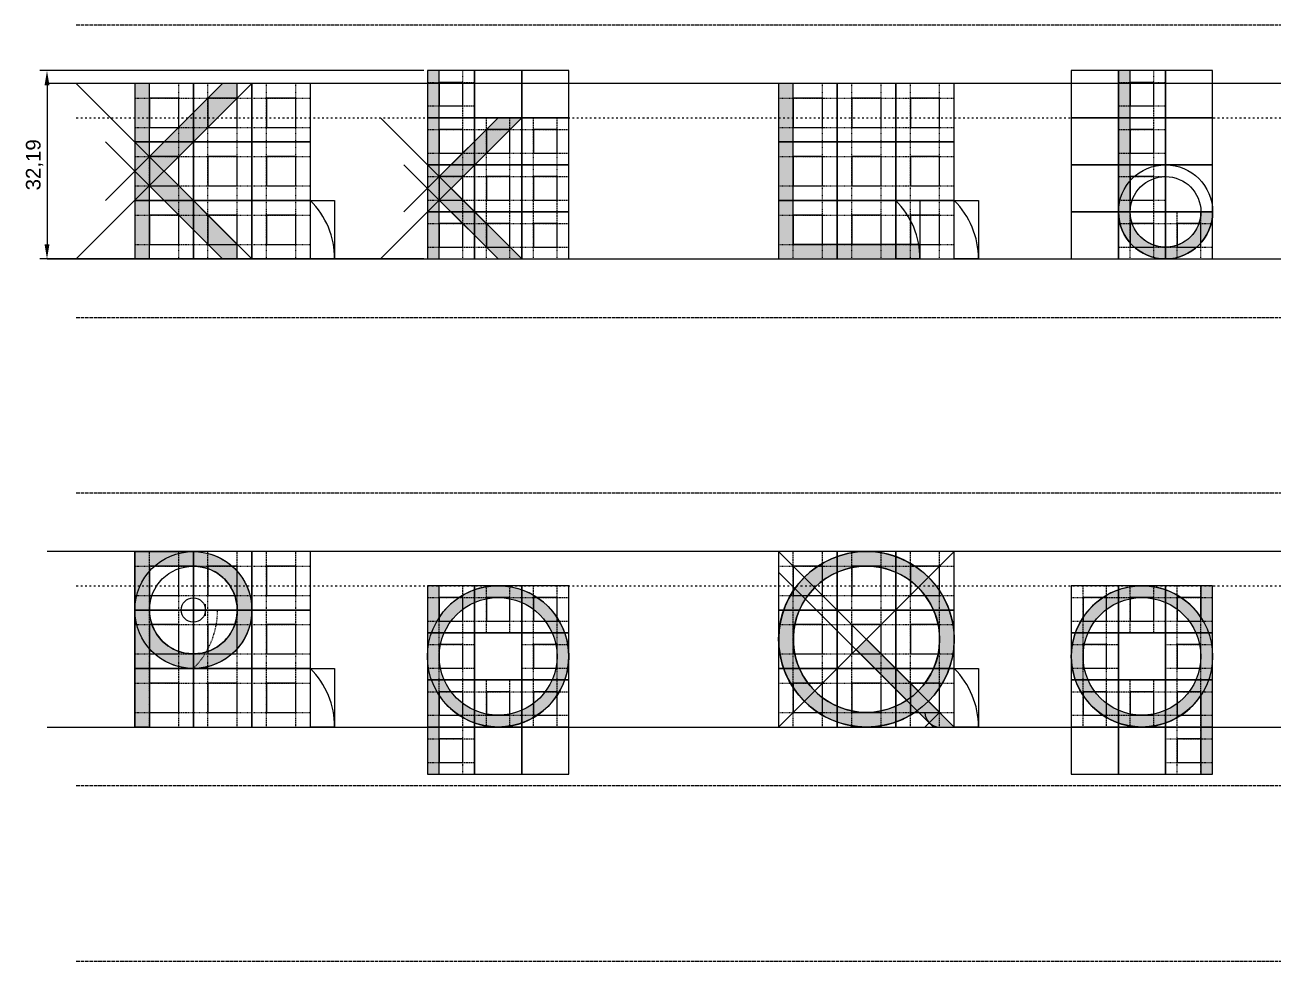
# Model space of a CAD drawing. Header units: millimetres. Extents: x -19 to 3010, y -292 to 470.
# Drawn here: x 2456.2 to 2669.5, y 120 to 280 of the extents above; entities that cross this region are included whole.
import ezdxf

# ---------------------------------------------------------------- set-up
doc = ezdxf.new("R2010")
doc.units = ezdxf.units.MM
doc.linetypes.add('ACAD_ISO02W100', pattern=[15, 12, -3])
doc.linetypes.add('ACAD_ISO03W100', pattern=[30, 12, -18])
for name, color, linetype in [('GUIDES', 252, 'Continuous'), ('guides_minor', 12, 'Continuous'), ('Lettering', 7, 'Continuous'), ('LINES', 252, 'Continuous'), ('Outlines', 5, 'Continuous')]:
    doc.layers.add(name, color=color, linetype=linetype)
doc.styles.get("Standard").update_dxf_attribs({"font": 'arial.ttf'})
doc.dimstyles.new('ISO-25', dxfattribs={"dimtxt": 2.5, "dimasz": 2.5, "dimexe": 1.25, "dimexo": 0.625, "dimtad": 1, "dimtxsty": 'Standard', "dimcen": 2.5, "dimadec": 0, "dimazin": 0, "dimtfac": 1, "dimtmove": 0, "dimatfit": 3, "dimfxl": 1, "dimarcsym": 0})

# ---------------------------------------------------------------- blocks, each defined once
blk = doc.blocks.new('*D45')
at = {"layer": 'Defpoints', "color": 0, "transparency": 16777216}
for p in [(2525.000000000001, 272.1895141649748), (2460.000000000005, 240.0000000000001), (2525.000000000001, 240.0000000000001)]:
    blk.add_point(p, dxfattribs=at)
at = {"layer": 'guides_minor', "color": 0, "lineweight": -2, "transparency": 16777216}
for p, q in [((2524.375000000001, 272.1895141649748), (2458.750000000005, 272.1895141649748)), ((2460.000000000005, 269.6895141649748), (2460.000000000005, 242.5000000000001)), ((2524.375000000001, 240.0000000000001), (2458.750000000005, 240.0000000000001))]:
    blk.add_line(p, q, dxfattribs=at)
at = {"layer": 'guides_minor', "color": 0, "transparency": 16777216}
for points in [[(2459.583333333339, 269.6895141649748), (2460.416666666672, 269.6895141649748), (2460.000000000005, 272.1895141649748)], [(2459.583333333339, 242.5000000000001), (2460.416666666672, 242.5000000000001), (2460.000000000005, 240.0000000000001)]]:
    blk.add_solid(points, dxfattribs=at)
at = {"layer": 'guides_minor', "color": 0, "transparency": 16777216, "insert": (2457.872612551165, 256.0947570824866), "char_height": 2.5, "attachment_point": 5, "rotation": 90}
blk.add_mtext('32,19', dxfattribs=at)

msp = doc.modelspace()

# ---------------------------------------------------------------- hatches: boundary and pattern name
at = {"layer": 'Lettering'}
h = msp.add_hatch(color=256, dxfattribs=at)
h.dxf.hatch_style = 1
h.paths.add_polyline_path([(2541.094757082487, 264.142135623731), (2537.071067811866, 264.142135623731), (2527.011844635311, 254.0829124471769), (2527.011844635311, 272.1895141649746), (2525, 272.1895141649746), (2525, 240), (2527.011844635311, 240), (2527.011844635311, 250.0592231765545), (2537.071067811866, 240), (2541.094757082488, 240), (2529.023689270622, 252.0710678118655)])
h = msp.add_hatch(color=256, dxfattribs=at)
h.dxf.hatch_style = 1
edge = h.paths.add_edge_path()
edge.add_line((2643.047378541244, 272.1895141649746), (2643.047378541244, 248.0473785412437))
edge.add_arc((2651.094757082487, 248.0473785412437), 8.047378541243688, 180, 360)
edge.add_line((2659.142135623731, 248.0473785412437), (2657.13029098842, 248.0473785412437))
edge.add_arc((2651.094757082487, 248.0473785412437), 6.03553390593288, -179.99999999999977, 2.8421709430404007e-13, ccw=False)
edge.add_line((2645.059223176554, 248.0473785412436), (2645.059223176554, 272.1895141649746))
edge.add_line((2645.059223176554, 272.1895141649746), (2643.047378541244, 272.1895141649746))
h = msp.add_hatch(color=256, dxfattribs=at)
h.dxf.hatch_style = 1
h.paths.add_polyline_path([(2490, 240), (2492.5, 240), (2492.5, 242.5), (2480, 255), (2492.5, 267.5), (2492.5, 270), (2490, 270), (2477.5, 257.5), (2477.5, 270), (2475, 270), (2475, 240), (2477.5, 240), (2477.5, 252.5)])
h = msp.add_hatch(color=256, dxfattribs=at)
h.dxf.hatch_style = 1
h.paths.add_polyline_path([(2587.5, 270), (2585, 270), (2585, 240), (2609.142135623731, 240), (2609.142135623731, 242.5), (2587.5, 242.5)])
h = msp.add_hatch(color=256, dxfattribs=at)
h.dxf.hatch_style = 1
edge = h.paths.add_edge_path(flags=16)
edge.add_line((2484.999999999999, 187.5), (2477.5, 187.5))
edge.add_line((2477.5, 187.5), (2477.5, 180))
edge.add_arc((2485, 180), 7.5, 180, 450.0000000000069)
edge = h.paths.add_edge_path()
edge.add_line((2477.5, 160), (2475, 160))
edge.add_line((2475, 160), (2475, 190))
edge.add_line((2475, 190), (2485, 190))
edge.add_arc((2485, 179.9999999999999), 10.00000000000006, -138.59037789072943, 90, ccw=False)
edge.add_line((2477.5, 173.3856217223385), (2477.5, 160))
h = msp.add_hatch(color=256, dxfattribs=at)
h.dxf.hatch_style = 1
edge = h.paths.add_edge_path(flags=16)
edge.add_line((2606.892487084878, 164.5719790091894), (2598.232233047033, 173.2322330470336))
edge.add_line((2598.232233047033, 173.2322330470336), (2600, 175))
edge.add_line((2600, 175), (2608.838834764831, 166.1611652351675))
edge.add_arc((2600, 175), 12.50000000000024, 314.9999999999968, 663.4630409671873)
edge = h.paths.add_edge_path()
edge.add_arc((2600, 174.9999999999992), 14.99999999999906, 315.000000000001, 665.4059317731409)
edge.add_line((2608.69048337871, 162.7739827153578), (2611.464466094068, 160))
edge.add_line((2611.464466094068, 160), (2615, 160))
edge.add_line((2615, 160), (2610.606601717798, 164.3933982822018))
h = msp.add_hatch(color=256, dxfattribs=at)
h.dxf.hatch_style = 1
edge = h.paths.add_edge_path(flags=16)
edge.add_arc((2537.071067811865, 172.0710678118655), 10.0592231765545, 0, 360)
edge = h.paths.add_edge_path()
edge.add_arc((2537.071067811865, 172.0710678118655), 12.07106781186527, 213.5573097619237, 506.4426902380763)
edge.add_line((2527.011844635311, 178.7436016036816), (2527.011844635311, 184.142135623731))
edge.add_line((2527.011844635311, 184.142135623731), (2525, 184.142135623731))
edge.add_line((2525, 184.142135623731), (2525, 151.9526214587563))
edge.add_line((2525, 151.9526214587563), (2527.011844635311, 151.9526214587563))
edge.add_line((2527.011844635311, 151.9526214587563), (2527.011844635311, 165.3985340200494))
h = msp.add_hatch(color=256, dxfattribs=at)
h.dxf.hatch_style = 1
edge = h.paths.add_edge_path(flags=16)
edge.add_arc((2647.071067811865, 172.0710678118655), 10.0592231765545, 0, 360)
edge = h.paths.add_edge_path(flags=0)
edge.add_line((2635, 182.13029098842), (2643.047378541244, 182.13029098842))
edge = h.paths.add_edge_path()
edge.add_line((2657.13029098842, 184.142135623731), (2657.13029098842, 178.7436016036812))
edge.add_arc((2647.071067811866, 172.0710678118653), 12.07106781186516, 33.55730976192294, 326.4426902380772)
edge.add_line((2657.13029098842, 165.3985340200494), (2657.13029098842, 151.9526214587563))
edge.add_line((2657.13029098842, 151.9526214587563), (2659.142135623731, 151.9526214587563))
edge.add_line((2659.142135623731, 151.9526214587563), (2659.142135623731, 184.142135623731))
edge.add_line((2659.142135623731, 184.142135623731), (2657.13029098842, 184.142135623731))

# ---------------------------------------------------------------- linework, layer by layer
at = {"layer": 'GUIDES', "linetype": 'ACAD_ISO02W100', "ltscale": 0.005}
for p, q in [((2527.011844635311, 264.142135623731), (2527.011844635311, 272.1895141649746)), ((2531.035533905932, 264.142135623731), (2531.035533905932, 272.1895141649746)), ((2645.059223176554, 264.142135623731), (2645.059223176554, 272.1895141649746)), ((2649.082912447176, 264.142135623731), (2649.082912447176, 272.1895141649746)), ((2477.5, 260), (2477.5, 270)), ((2482.5, 260), (2482.5, 270)), ((2487.5, 260), (2487.5, 270)), ((2492.5, 260), (2492.5, 270)), ((2497.5, 260), (2497.5, 270)), ((2502.5, 260), (2502.5, 270)), ((2525, 270.1776695296637), (2533.047378541244, 270.1776695296637)), ((2587.5, 260), (2587.5, 270)), ((2592.5, 260), (2592.5, 270)), ((2597.5, 260), (2597.5, 270)), ((2602.5, 260), (2602.5, 270)), ((2607.5, 260), (2607.5, 270)), ((2612.5, 260), (2612.5, 270)), ((2643.047378541244, 270.1776695296637), (2651.094757082487, 270.1776695296637)), ((2475, 267.5), (2485, 267.5)), ((2485, 267.5), (2495, 267.5)), ((2495, 267.5), (2505, 267.5)), ((2585, 267.5), (2595, 267.5)), ((2595, 267.5), (2605, 267.5)), ((2605, 267.5), (2615, 267.5)), ((2525, 266.1539802590419), (2533.047378541244, 266.1539802590419)), ((2643.047378541244, 266.1539802590419), (2651.094757082487, 266.1539802590419)), ((2475, 262.5), (2485, 262.5)), ((2485, 262.5), (2495, 262.5)), ((2495, 262.5), (2505, 262.5)), ((2527.011844635311, 256.0947570824873), (2527.011844635311, 264.142135623731)), ((2531.035533905932, 256.0947570824873), (2531.035533905932, 264.142135623731)), ((2535.059223176554, 256.0947570824873), (2535.059223176554, 264.142135623731)), ((2539.082912447176, 256.0947570824873), (2539.082912447176, 264.142135623731)), ((2543.106601717798, 256.0947570824873), (2543.106601717798, 264.142135623731)), ((2547.13029098842, 256.0947570824873), (2547.13029098842, 264.142135623731)), ((2585, 262.5), (2595, 262.5)), ((2595, 262.5), (2605, 262.5)), ((2605, 262.5), (2615, 262.5)), ((2645.059223176554, 256.0947570824873), (2645.059223176554, 264.142135623731)), ((2649.082912447176, 256.0947570824873), (2649.082912447176, 264.142135623731)), ((2525, 262.13029098842), (2533.047378541244, 262.13029098842)), ((2533.047378541244, 262.13029098842), (2541.094757082487, 262.13029098842)), ((2541.094757082487, 262.13029098842), (2549.142135623731, 262.13029098842)), ((2643.047378541244, 262.13029098842), (2651.094757082487, 262.13029098842)), ((2477.5, 250), (2477.5, 260)), ((2482.5, 250), (2482.5, 260)), ((2487.5, 250), (2487.5, 260)), ((2492.5, 250), (2492.5, 260)), ((2497.5, 250), (2497.5, 260)), ((2502.5, 250), (2502.5, 260)), ((2525, 258.1066017177982), (2533.047378541244, 258.1066017177982)), ((2533.047378541244, 258.1066017177982), (2541.094757082487, 258.1066017177982)), ((2541.094757082487, 258.1066017177982), (2549.142135623731, 258.1066017177982)), ((2587.5, 250), (2587.5, 260)), ((2592.5, 250), (2592.5, 260)), ((2597.5, 250), (2597.5, 260)), ((2602.5, 250), (2602.5, 260)), ((2607.5, 250), (2607.5, 260)), ((2612.5, 250), (2612.5, 260)), ((2643.047378541244, 258.1066017177982), (2651.094757082487, 258.1066017177982)), ((2475, 257.5), (2485, 257.5)), ((2485, 257.5), (2495, 257.5)), ((2495, 257.5), (2505, 257.5)), ((2527.011844635311, 248.0473785412436), (2527.011844635311, 256.0947570824873)), ((2531.035533905932, 248.0473785412436), (2531.035533905932, 256.0947570824873)), ((2535.059223176554, 248.0473785412436), (2535.059223176554, 256.0947570824873)), ((2539.082912447176, 248.0473785412436), (2539.082912447176, 256.0947570824873)), ((2543.106601717798, 248.0473785412435), (2543.106601717798, 256.0947570824872)), ((2547.13029098842, 248.0473785412435), (2547.13029098842, 256.0947570824872)), ((2585, 257.5), (2595, 257.5)), ((2595, 257.5), (2605, 257.5)), ((2605, 257.5), (2615, 257.5)), ((2645.059223176554, 248.0473785412436), (2645.059223176554, 256.0947570824873)), ((2649.082912447176, 248.0473785412436), (2649.082912447176, 256.0947570824873)), ((2525, 254.0829124471763), (2533.047378541244, 254.0829124471763)), ((2533.047378541244, 254.0829124471764), (2541.094757082487, 254.0829124471764)), ((2541.094757082487, 254.0829124471763), (2549.142135623731, 254.0829124471763)), ((2643.047378541244, 254.0829124471763), (2651.094757082487, 254.0829124471763)), ((2475, 252.5), (2485, 252.5)), ((2485, 252.5), (2495, 252.5)), ((2495, 252.5), (2505, 252.5)), ((2585, 252.5), (2595, 252.5)), ((2595, 252.5), (2605, 252.5)), ((2605, 252.5), (2615, 252.5)), ((2477.5, 240), (2477.5, 250)), ((2482.5, 240), (2482.5, 250)), ((2487.5, 240), (2487.5, 250)), ((2492.5, 240), (2492.5, 250)), ((2497.5, 240), (2497.5, 250)), ((2502.5, 240), (2502.5, 250)), ((2525, 250.0592231765545), (2533.047378541244, 250.0592231765545)), ((2533.047378541244, 250.0592231765546), (2541.094757082487, 250.0592231765546)), ((2541.094757082487, 250.0592231765544), (2549.142135623731, 250.0592231765544)), ((2587.5, 240), (2587.5, 250)), ((2592.5, 240), (2592.5, 250)), ((2597.5, 240), (2597.5, 250)), ((2602.5, 240), (2602.5, 250)), ((2607.5, 240), (2607.5, 250)), ((2612.5, 240), (2612.5, 250)), ((2643.047378541244, 250.0592231765545), (2651.094757082487, 250.0592231765545)), ((2475, 247.5), (2485, 247.5)), ((2485, 247.5), (2495, 247.5)), ((2495, 247.5), (2505, 247.5)), ((2527.011844635311, 240), (2527.011844635311, 248.0473785412437)), ((2531.035533905932, 240), (2531.035533905932, 248.0473785412437)), ((2535.059223176554, 239.9999999999999), (2535.059223176554, 248.0473785412436)), ((2539.082912447176, 239.9999999999999), (2539.082912447176, 248.0473785412436)), ((2543.106601717798, 240.0000000000001), (2543.106601717798, 248.0473785412438)), ((2547.13029098842, 240.0000000000001), (2547.13029098842, 248.0473785412438)), ((2585, 247.5), (2595, 247.5)), ((2595, 247.5), (2605, 247.5)), ((2605, 247.5), (2615, 247.5)), ((2645.059223176554, 239.9999999999998), (2645.059223176554, 248.0473785412435)), ((2649.082912447176, 239.9999999999998), (2649.082912447176, 248.0473785412435)), ((2653.106601717798, 240), (2653.106601717798, 248.0473785412437)), ((2657.13029098842, 240), (2657.13029098842, 248.0473785412437)), ((2525, 246.0355339059328), (2533.047378541244, 246.0355339059328)), ((2533.047378541244, 246.0355339059327), (2541.094757082487, 246.0355339059327)), ((2541.094757082487, 246.0355339059329), (2549.142135623731, 246.0355339059329)), ((2643.047378541244, 246.0355339059325), (2651.094757082487, 246.0355339059325)), ((2651.094757082487, 246.0355339059328), (2659.142135623731, 246.0355339059328)), ((2475, 242.5), (2485, 242.5)), ((2485, 242.5), (2495, 242.5)), ((2495, 242.5), (2505, 242.5)), ((2525, 242.0118446353109), (2533.047378541244, 242.0118446353109)), ((2533.047378541244, 242.0118446353108), (2541.094757082487, 242.0118446353108)), ((2541.094757082487, 242.0118446353111), (2549.142135623731, 242.0118446353111)), ((2585, 242.5), (2595, 242.5)), ((2595, 242.5), (2605, 242.5)), ((2605, 242.5), (2615, 242.5)), ((2643.047378541244, 242.0118446353107), (2651.094757082487, 242.0118446353107)), ((2651.094757082487, 242.0118446353109), (2659.142135623731, 242.0118446353109)), ((2477.5, 180), (2477.5, 190)), ((2482.5, 180), (2482.5, 190)), ((2487.5, 180), (2487.5, 190)), ((2492.5, 180), (2492.5, 190)), ((2497.5, 180), (2497.5, 190)), ((2502.5, 180), (2502.5, 190)), ((2587.5, 180), (2587.5, 190)), ((2592.5, 180), (2592.5, 190)), ((2597.5, 180), (2597.5, 190)), ((2602.5, 180), (2602.5, 190)), ((2607.5, 180), (2607.5, 190)), ((2612.5, 180), (2612.5, 190)), ((2475, 187.5), (2485, 187.5)), ((2485, 187.5), (2495, 187.5)), ((2495, 187.5), (2505, 187.5)), ((2585, 187.5), (2595, 187.5)), ((2595, 187.5), (2605, 187.5)), ((2605, 187.5), (2615, 187.5)), ((2527.011844635311, 176.0947570824873), (2527.011844635311, 184.142135623731)), ((2531.035533905932, 176.0947570824873), (2531.035533905932, 184.142135623731)), ((2535.059223176554, 176.0947570824873), (2535.059223176554, 184.142135623731)), ((2539.082912447176, 176.0947570824873), (2539.082912447176, 184.142135623731)), ((2543.106601717798, 176.0947570824873), (2543.106601717798, 184.142135623731)), ((2547.13029098842, 176.0947570824873), (2547.13029098842, 184.142135623731)), ((2637.011844635311, 176.0947570824873), (2637.011844635311, 184.142135623731)), ((2641.035533905932, 176.0947570824873), (2641.035533905932, 184.142135623731)), ((2645.059223176554, 176.0947570824873), (2645.059223176554, 184.142135623731)), ((2649.082912447176, 176.0947570824873), (2649.082912447176, 184.142135623731)), ((2653.106601717798, 176.0947570824873), (2653.106601717798, 184.142135623731)), ((2657.13029098842, 176.0947570824873), (2657.13029098842, 184.142135623731)), ((2475, 182.5), (2485, 182.5)), ((2485, 182.5), (2495, 182.5)), ((2495, 182.5), (2505, 182.5)), ((2525, 182.13029098842), (2533.047378541244, 182.13029098842)), ((2533.047378541244, 182.13029098842), (2541.094757082487, 182.13029098842)), ((2541.094757082487, 182.13029098842), (2549.142135623731, 182.13029098842)), ((2585, 182.5), (2595, 182.5)), ((2595, 182.5), (2605, 182.5)), ((2605, 182.5), (2615, 182.5)), ((2635, 182.13029098842), (2643.047378541244, 182.13029098842)), ((2643.047378541244, 182.13029098842), (2651.094757082487, 182.13029098842)), ((2651.094757082487, 182.13029098842), (2659.142135623731, 182.13029098842)), ((2477.5, 170), (2477.5, 180)), ((2482.5, 170), (2482.5, 180)), ((2487.5, 170), (2487.5, 180)), ((2492.5, 170), (2492.5, 180)), ((2497.5, 170), (2497.5, 180)), ((2502.5, 170), (2502.5, 180)), ((2587.5, 170), (2587.5, 180)), ((2592.5, 170), (2592.5, 180)), ((2597.5, 170), (2597.5, 180)), ((2602.5, 170), (2602.5, 180)), ((2607.5, 170), (2607.5, 180)), ((2612.5, 170), (2612.5, 180)), ((2475, 177.5), (2485, 177.5)), ((2485, 177.5), (2495, 177.5)), ((2495, 177.5), (2505, 177.5)), ((2525, 178.1066017177982), (2533.047378541244, 178.1066017177982)), ((2533.047378541244, 178.1066017177982), (2541.094757082487, 178.1066017177982)), ((2541.094757082487, 178.1066017177982), (2549.142135623731, 178.1066017177982)), ((2585, 177.5), (2595, 177.5)), ((2595, 177.5), (2605, 177.5)), ((2605, 177.5), (2615, 177.5)), ((2635, 178.1066017177982), (2643.047378541244, 178.1066017177982)), ((2643.047378541244, 178.1066017177982), (2651.094757082487, 178.1066017177982)), ((2651.094757082487, 178.1066017177982), (2659.142135623731, 178.1066017177982)), ((2527.011844635311, 168.0473785412436), (2527.011844635311, 176.0947570824873)), ((2531.035533905932, 168.0473785412436), (2531.035533905932, 176.0947570824873)), ((2543.106601717798, 168.0473785412436), (2543.106601717798, 176.0947570824873)), ((2547.13029098842, 168.0473785412436), (2547.13029098842, 176.0947570824873)), ((2637.011844635311, 168.0473785412436), (2637.011844635311, 176.0947570824873)), ((2641.035533905932, 168.0473785412436), (2641.035533905932, 176.0947570824873)), ((2653.106601717798, 168.0473785412436), (2653.106601717798, 176.0947570824873)), ((2657.13029098842, 168.0473785412436), (2657.13029098842, 176.0947570824873)), ((2525, 174.0829124471763), (2533.047378541244, 174.0829124471763)), ((2541.094757082487, 174.0829124471763), (2549.142135623731, 174.0829124471763)), ((2635, 174.0829124471763), (2643.047378541244, 174.0829124471763)), ((2651.094757082487, 174.0829124471763), (2659.142135623731, 174.0829124471763)), ((2475, 172.5), (2485, 172.5)), ((2485, 172.5), (2495, 172.5)), ((2495, 172.5), (2505, 172.5)), ((2585, 172.5), (2595, 172.5)), ((2595, 172.5), (2605, 172.5)), ((2605, 172.5), (2615, 172.5)), ((2477.5, 160), (2477.5, 170)), ((2482.5, 160), (2482.5, 170)), ((2487.5, 160), (2487.5, 170)), ((2492.5, 160), (2492.5, 170)), ((2497.5, 160), (2497.5, 170)), ((2502.5, 160), (2502.5, 170)), ((2525, 170.0592231765545), (2533.047378541244, 170.0592231765545)), ((2541.094757082487, 170.0592231765545), (2549.142135623731, 170.0592231765545)), ((2587.5, 160), (2587.5, 170)), ((2592.5, 160), (2592.5, 170)), ((2597.5, 160), (2597.5, 170)), ((2602.5, 160), (2602.5, 170)), ((2607.5, 160), (2607.5, 170)), ((2612.5, 160), (2612.5, 170)), ((2635, 170.0592231765545), (2643.047378541244, 170.0592231765545)), ((2651.094757082487, 170.0592231765545), (2659.142135623731, 170.0592231765545)), ((2475, 167.5), (2485, 167.5)), ((2485, 167.5), (2495, 167.5)), ((2495, 167.5), (2505, 167.5)), ((2527.011844635311, 159.9999999999999), (2527.011844635311, 168.0473785412436)), ((2531.035533905932, 159.9999999999999), (2531.035533905932, 168.0473785412436)), ((2535.059223176554, 160), (2535.059223176554, 168.0473785412437)), ((2539.082912447176, 160), (2539.082912447176, 168.0473785412437)), ((2543.106601717798, 160), (2543.106601717798, 168.0473785412437)), ((2547.13029098842, 160), (2547.13029098842, 168.0473785412437)), ((2585, 167.5), (2595, 167.5)), ((2595, 167.5), (2605, 167.5)), ((2605, 167.5), (2615, 167.5)), ((2637.011844635311, 160), (2637.011844635311, 168.0473785412437)), ((2641.035533905932, 160), (2641.035533905932, 168.0473785412437)), ((2645.059223176554, 160), (2645.059223176554, 168.0473785412437)), ((2649.082912447176, 160), (2649.082912447176, 168.0473785412437)), ((2653.106601717798, 160), (2653.106601717798, 168.0473785412437)), ((2657.13029098842, 160), (2657.13029098842, 168.0473785412437)), ((2525, 166.0355339059327), (2533.047378541244, 166.0355339059327)), ((2533.047378541244, 166.0355339059328), (2541.094757082487, 166.0355339059328)), ((2541.094757082487, 166.0355339059328), (2549.142135623731, 166.0355339059328)), ((2635, 166.0355339059328), (2643.047378541244, 166.0355339059328)), ((2643.047378541244, 166.0355339059328), (2651.094757082487, 166.0355339059328)), ((2651.094757082487, 166.0355339059328), (2659.142135623731, 166.0355339059328)), ((2475, 162.5), (2485, 162.5)), ((2485, 162.5), (2495, 162.5)), ((2495, 162.5), (2505, 162.5)), ((2585, 162.5), (2595, 162.5)), ((2595, 162.5), (2605, 162.5)), ((2605, 162.5), (2615, 162.5)), ((2525, 162.0118446353109), (2533.047378541244, 162.0118446353109)), ((2527.011844635311, 151.9526214587563), (2527.011844635311, 160)), ((2531.035533905932, 151.9526214587563), (2531.035533905932, 160)), ((2533.047378541244, 162.0118446353109), (2541.094757082487, 162.0118446353109)), ((2541.094757082487, 162.0118446353109), (2549.142135623731, 162.0118446353109)), ((2635, 162.0118446353109), (2643.047378541244, 162.0118446353109)), ((2643.047378541244, 162.0118446353109), (2651.094757082487, 162.0118446353109)), ((2651.094757082487, 162.0118446353109), (2659.142135623731, 162.0118446353109)), ((2653.106601717798, 151.9526214587563), (2653.106601717798, 160)), ((2657.13029098842, 151.9526214587563), (2657.13029098842, 160)), ((2525, 157.9881553646891), (2533.047378541244, 157.9881553646891)), ((2651.094757082487, 157.9881553646891), (2659.142135623731, 157.9881553646891)), ((2525, 153.9644660940672), (2533.047378541244, 153.9644660940672)), ((2651.094757082487, 153.9644660940672), (2659.142135623731, 153.9644660940672))]:
    msp.add_line(p, q, dxfattribs=at)
at = {"layer": 'GUIDES'}
for points in [[(2525, 264.142135623731), (2533.047378541244, 264.142135623731), (2533.047378541244, 272.1895141649746), (2525, 272.1895141649746)], [(2533.047378541244, 264.142135623731), (2541.094757082487, 264.142135623731), (2541.094757082487, 272.1895141649746), (2533.047378541244, 272.1895141649746)], [(2541.094757082487, 264.142135623731), (2549.142135623731, 264.142135623731), (2549.142135623731, 272.1895141649746), (2541.094757082487, 272.1895141649746)], [(2635, 264.142135623731), (2643.047378541244, 264.142135623731), (2643.047378541244, 272.1895141649746), (2635, 272.1895141649746)], [(2643.047378541244, 264.142135623731), (2651.094757082487, 264.142135623731), (2651.094757082487, 272.1895141649746), (2643.047378541244, 272.1895141649746)], [(2651.094757082487, 264.142135623731), (2659.142135623731, 264.142135623731), (2659.142135623731, 272.1895141649746), (2651.094757082487, 272.1895141649746)], [(2475, 260), (2485, 260), (2485, 270), (2475, 270)], [(2485, 260), (2495, 260), (2495, 270), (2485, 270)], [(2495, 260), (2505, 260), (2505, 270), (2495, 270)], [(2527.011844635311, 266.1539802590419), (2531.035533905932, 266.1539802590419), (2531.035533905932, 270.1776695296637), (2527.011844635311, 270.1776695296637)], [(2585, 260), (2595, 260), (2595, 270), (2585, 270)], [(2595, 260), (2605, 260), (2605, 270), (2595, 270)], [(2605, 260), (2615, 260), (2615, 270), (2605, 270)], [(2645.059223176554, 266.1539802590419), (2649.082912447176, 266.1539802590419), (2649.082912447176, 270.1776695296637), (2645.059223176554, 270.1776695296637)], [(2477.5, 262.5), (2482.5, 262.5), (2482.5, 267.5), (2477.5, 267.5)], [(2487.5, 262.5), (2492.5, 262.5), (2492.5, 267.5), (2487.5, 267.5)], [(2497.5, 262.5), (2502.5, 262.5), (2502.5, 267.5), (2497.5, 267.5)], [(2587.5, 262.5), (2592.5, 262.5), (2592.5, 267.5), (2587.5, 267.5)], [(2597.5, 262.5), (2602.5, 262.5), (2602.5, 267.5), (2597.5, 267.5)], [(2607.5, 262.5), (2612.5, 262.5), (2612.5, 267.5), (2607.5, 267.5)], [(2525, 256.0947570824873), (2533.047378541244, 256.0947570824873), (2533.047378541244, 264.142135623731), (2525, 264.142135623731)], [(2533.047378541244, 256.0947570824873), (2541.094757082487, 256.0947570824873), (2541.094757082487, 264.142135623731), (2533.047378541244, 264.142135623731)], [(2541.094757082487, 256.0947570824873), (2549.142135623731, 256.0947570824873), (2549.142135623731, 264.142135623731), (2541.094757082487, 264.142135623731)], [(2635, 256.0947570824873), (2643.047378541244, 256.0947570824873), (2643.047378541244, 264.142135623731), (2635, 264.142135623731)], [(2643.047378541244, 256.0947570824873), (2651.094757082487, 256.0947570824873), (2651.094757082487, 264.142135623731), (2643.047378541244, 264.142135623731)], [(2651.094757082487, 256.0947570824873), (2659.142135623731, 256.0947570824873), (2659.142135623731, 264.142135623731), (2651.094757082487, 264.142135623731)], [(2527.011844635311, 258.1066017177982), (2531.035533905932, 258.1066017177982), (2531.035533905932, 262.13029098842), (2527.011844635311, 262.13029098842)], [(2535.059223176554, 258.1066017177982), (2539.082912447176, 258.1066017177982), (2539.082912447176, 262.13029098842), (2535.059223176554, 262.13029098842)], [(2543.106601717798, 258.1066017177982), (2547.13029098842, 258.1066017177982), (2547.13029098842, 262.13029098842), (2543.106601717798, 262.13029098842)], [(2645.059223176554, 258.1066017177982), (2649.082912447176, 258.1066017177982), (2649.082912447176, 262.13029098842), (2645.059223176554, 262.13029098842)], [(2475, 250), (2485, 250), (2485, 260), (2475, 260)], [(2485, 250), (2495, 250), (2495, 260), (2485, 260)], [(2495, 250), (2505, 250), (2505, 260), (2495, 260)], [(2585, 250), (2595, 250), (2595, 260), (2585, 260)], [(2595, 250), (2605, 250), (2605, 260), (2595, 260)], [(2605, 250), (2615, 250), (2615, 260), (2605, 260)], [(2477.5, 252.5), (2482.5, 252.5), (2482.5, 257.5), (2477.5, 257.5)], [(2487.5, 252.5), (2492.5, 252.5), (2492.5, 257.5), (2487.5, 257.5)], [(2497.5, 252.5), (2502.5, 252.5), (2502.5, 257.5), (2497.5, 257.5)], [(2525, 248.0473785412437), (2533.047378541244, 248.0473785412437), (2533.047378541244, 256.0947570824873), (2525, 256.0947570824873)], [(2533.047378541244, 248.0473785412437), (2541.094757082487, 248.0473785412437), (2541.094757082487, 256.0947570824873), (2533.047378541244, 256.0947570824873)], [(2541.094757082487, 248.0473785412437), (2549.142135623731, 248.0473785412437), (2549.142135623731, 256.0947570824873), (2541.094757082487, 256.0947570824873)], [(2587.5, 252.5), (2592.5, 252.5), (2592.5, 257.5), (2587.5, 257.5)], [(2597.5, 252.5), (2602.5, 252.5), (2602.5, 257.5), (2597.5, 257.5)], [(2607.5, 252.5), (2612.5, 252.5), (2612.5, 257.5), (2607.5, 257.5)], [(2635, 248.0473785412437), (2643.047378541244, 248.0473785412437), (2643.047378541244, 256.0947570824873), (2635, 256.0947570824873)], [(2643.047378541244, 248.0473785412437), (2651.094757082487, 248.0473785412437), (2651.094757082487, 256.0947570824873), (2643.047378541244, 256.0947570824873)], [(2651.094757082487, 248.0473785412437), (2659.142135623731, 248.0473785412437), (2659.142135623731, 256.0947570824873), (2651.094757082487, 256.0947570824873)], [(2527.011844635311, 250.0592231765545), (2531.035533905932, 250.0592231765545), (2531.035533905932, 254.0829124471763), (2527.011844635311, 254.0829124471763)], [(2535.059223176554, 250.0592231765546), (2539.082912447176, 250.0592231765546), (2539.082912447176, 254.0829124471764), (2535.059223176554, 254.0829124471764)], [(2543.106601717798, 250.0592231765544), (2547.13029098842, 250.0592231765544), (2547.13029098842, 254.0829124471763), (2543.106601717798, 254.0829124471763)], [(2645.059223176554, 250.0592231765545), (2649.082912447176, 250.0592231765545), (2649.082912447176, 254.0829124471763), (2645.059223176554, 254.0829124471763)], [(2475, 240), (2485, 240), (2485, 250), (2475, 250)], [(2485, 240), (2495, 240), (2495, 250), (2485, 250)], [(2495, 240), (2505, 240), (2505, 250), (2495, 250)], [(2509.142135623731, 240), (2505, 240), (2505, 250), (2509.142135623731, 250)], [(2585, 240), (2595, 240), (2595, 250), (2585, 250)], [(2595, 240), (2605, 240), (2605, 250), (2595, 250)], [(2605, 240), (2615, 240), (2615, 250), (2605, 250)], [(2609.142135623731, 240), (2605, 240), (2605, 250), (2609.142135623731, 250)], [(2619.142135623731, 240), (2615, 240), (2615, 250), (2619.142135623731, 250)], [(2477.5, 242.5), (2482.5, 242.5), (2482.5, 247.5), (2477.5, 247.5)], [(2487.5, 242.5), (2492.5, 242.5), (2492.5, 247.5), (2487.5, 247.5)], [(2497.5, 242.5), (2502.5, 242.5), (2502.5, 247.5), (2497.5, 247.5)], [(2525, 240), (2533.047378541244, 240), (2533.047378541244, 248.0473785412437), (2525, 248.0473785412437)], [(2533.047378541244, 240), (2541.094757082487, 240), (2541.094757082487, 248.0473785412437), (2533.047378541244, 248.0473785412437)], [(2541.094757082487, 240), (2549.142135623731, 240), (2549.142135623731, 248.0473785412437), (2541.094757082487, 248.0473785412437)], [(2587.5, 242.5), (2592.5, 242.5), (2592.5, 247.5), (2587.5, 247.5)], [(2597.5, 242.5), (2602.5, 242.5), (2602.5, 247.5), (2597.5, 247.5)], [(2607.5, 242.5), (2612.5, 242.5), (2612.5, 247.5), (2607.5, 247.5)], [(2635, 240), (2643.047378541244, 240), (2643.047378541244, 248.0473785412437), (2635, 248.0473785412437)], [(2643.047378541244, 240), (2651.094757082487, 240), (2651.094757082487, 248.0473785412437), (2643.047378541244, 248.0473785412437)], [(2651.094757082487, 240), (2659.142135623731, 240), (2659.142135623731, 248.0473785412437), (2651.094757082487, 248.0473785412437)], [(2527.011844635311, 242.0118446353109), (2531.035533905932, 242.0118446353109), (2531.035533905932, 246.0355339059328), (2527.011844635311, 246.0355339059328)], [(2535.059223176554, 242.0118446353108), (2539.082912447176, 242.0118446353108), (2539.082912447176, 246.0355339059327), (2535.059223176554, 246.0355339059327)], [(2543.106601717798, 242.0118446353111), (2547.13029098842, 242.0118446353111), (2547.13029098842, 246.0355339059329), (2543.106601717798, 246.0355339059329)], [(2645.059223176554, 242.0118446353107), (2649.082912447176, 242.0118446353107), (2649.082912447176, 246.0355339059325), (2645.059223176554, 246.0355339059325)], [(2653.106601717798, 242.0118446353109), (2657.13029098842, 242.0118446353109), (2657.13029098842, 246.0355339059328), (2653.106601717798, 246.0355339059328)], [(2475, 180), (2485, 180), (2485, 190), (2475, 190)], [(2485, 180), (2495, 180), (2495, 190), (2485, 190)], [(2495, 180), (2505, 180), (2505, 190), (2495, 190)], [(2585, 180), (2595, 180), (2595, 190), (2585, 190)], [(2595, 180), (2605, 180), (2605, 190), (2595, 190)], [(2605, 180), (2615, 180), (2615, 190), (2605, 190)], [(2477.5, 182.5), (2482.5, 182.5), (2482.5, 187.5), (2477.5, 187.5)], [(2487.5, 182.5), (2492.5, 182.5), (2492.5, 187.5), (2487.5, 187.5)], [(2497.5, 182.5), (2502.5, 182.5), (2502.5, 187.5), (2497.5, 187.5)], [(2587.5, 182.5), (2592.5, 182.5), (2592.5, 187.5), (2587.5, 187.5)], [(2597.5, 182.5), (2602.5, 182.5), (2602.5, 187.5), (2597.5, 187.5)], [(2607.5, 182.5), (2612.5, 182.5), (2612.5, 187.5), (2607.5, 187.5)], [(2525, 176.0947570824873), (2533.047378541244, 176.0947570824873), (2533.047378541244, 184.142135623731), (2525, 184.142135623731)], [(2533.047378541244, 176.0947570824873), (2541.094757082487, 176.0947570824873), (2541.094757082487, 184.142135623731), (2533.047378541244, 184.142135623731)], [(2541.094757082487, 176.0947570824873), (2549.142135623731, 176.0947570824873), (2549.142135623731, 184.142135623731), (2541.094757082487, 184.142135623731)], [(2635, 176.0947570824873), (2643.047378541244, 176.0947570824873), (2643.047378541244, 184.142135623731), (2635, 184.142135623731)], [(2643.047378541244, 176.0947570824873), (2651.094757082487, 176.0947570824873), (2651.094757082487, 184.142135623731), (2643.047378541244, 184.142135623731)], [(2651.094757082487, 176.0947570824873), (2659.142135623731, 176.0947570824873), (2659.142135623731, 184.142135623731), (2651.094757082487, 184.142135623731)], [(2527.011844635311, 178.1066017177982), (2531.035533905932, 178.1066017177982), (2531.035533905932, 182.13029098842), (2527.011844635311, 182.13029098842)], [(2535.059223176554, 178.1066017177982), (2539.082912447176, 178.1066017177982), (2539.082912447176, 182.13029098842), (2535.059223176554, 182.13029098842)], [(2543.106601717798, 178.1066017177982), (2547.13029098842, 178.1066017177982), (2547.13029098842, 182.13029098842), (2543.106601717798, 182.13029098842)], [(2637.011844635311, 178.1066017177982), (2641.035533905932, 178.1066017177982), (2641.035533905932, 182.13029098842), (2637.011844635311, 182.13029098842)], [(2645.059223176554, 178.1066017177982), (2649.082912447176, 178.1066017177982), (2649.082912447176, 182.13029098842), (2645.059223176554, 182.13029098842)], [(2653.106601717798, 178.1066017177982), (2657.13029098842, 178.1066017177982), (2657.13029098842, 182.13029098842), (2653.106601717798, 182.13029098842)], [(2475, 170), (2485, 170), (2485, 180), (2475, 180)], [(2485, 170), (2495, 170), (2495, 180), (2485, 180)], [(2495, 170), (2505, 170), (2505, 180), (2495, 180)], [(2585, 170), (2595, 170), (2595, 180), (2585, 180)], [(2595, 170), (2605, 170), (2605, 180), (2595, 180)], [(2605, 170), (2615, 170), (2615, 180), (2605, 180)], [(2477.5, 172.5), (2482.5, 172.5), (2482.5, 177.5), (2477.5, 177.5)], [(2487.5, 172.5), (2492.5, 172.5), (2492.5, 177.5), (2487.5, 177.5)], [(2497.5, 172.5), (2502.5, 172.5), (2502.5, 177.5), (2497.5, 177.5)], [(2587.5, 172.5), (2592.5, 172.5), (2592.5, 177.5), (2587.5, 177.5)], [(2597.5, 172.5), (2602.5, 172.5), (2602.5, 177.5), (2597.5, 177.5)], [(2607.5, 172.5), (2612.5, 172.5), (2612.5, 177.5), (2607.5, 177.5)], [(2525, 168.0473785412437), (2533.047378541244, 168.0473785412437), (2533.047378541244, 176.0947570824873), (2525, 176.0947570824873)], [(2533.047378541244, 168.0473785412437), (2541.094757082487, 168.0473785412437), (2541.094757082487, 176.0947570824873), (2533.047378541244, 176.0947570824873)], [(2541.094757082487, 168.0473785412437), (2549.142135623731, 168.0473785412437), (2549.142135623731, 176.0947570824873), (2541.094757082487, 176.0947570824873)], [(2635, 168.0473785412437), (2643.047378541244, 168.0473785412437), (2643.047378541244, 176.0947570824873), (2635, 176.0947570824873)], [(2643.047378541244, 168.0473785412437), (2651.094757082487, 168.0473785412437), (2651.094757082487, 176.0947570824873), (2643.047378541244, 176.0947570824873)], [(2651.094757082487, 168.0473785412437), (2659.142135623731, 168.0473785412437), (2659.142135623731, 176.0947570824873), (2651.094757082487, 176.0947570824873)], [(2527.011844635311, 170.0592231765545), (2531.035533905932, 170.0592231765545), (2531.035533905932, 174.0829124471763), (2527.011844635311, 174.0829124471763)], [(2543.106601717798, 170.0592231765545), (2547.13029098842, 170.0592231765545), (2547.13029098842, 174.0829124471763), (2543.106601717798, 174.0829124471763)], [(2637.011844635311, 170.0592231765545), (2641.035533905932, 170.0592231765545), (2641.035533905932, 174.0829124471763), (2637.011844635311, 174.0829124471763)], [(2653.106601717798, 170.0592231765545), (2657.13029098842, 170.0592231765545), (2657.13029098842, 174.0829124471763), (2653.106601717798, 174.0829124471763)], [(2475, 160), (2485, 160), (2485, 170), (2475, 170)], [(2485, 160), (2495, 160), (2495, 170), (2485, 170)], [(2495, 160), (2505, 160), (2505, 170), (2495, 170)], [(2509.142135623731, 160), (2505, 160), (2505, 170), (2509.142135623731, 170)], [(2585, 160), (2595, 160), (2595, 170), (2585, 170)], [(2595, 160), (2605, 160), (2605, 170), (2595, 170)], [(2605, 160), (2615, 160), (2615, 170), (2605, 170)], [(2619.142135623731, 160), (2615, 160), (2615, 170), (2619.142135623731, 170)], [(2477.5, 162.5), (2482.5, 162.5), (2482.5, 167.5), (2477.5, 167.5)], [(2487.5, 162.5), (2492.5, 162.5), (2492.5, 167.5), (2487.5, 167.5)], [(2497.5, 162.5), (2502.5, 162.5), (2502.5, 167.5), (2497.5, 167.5)], [(2525, 160), (2533.047378541244, 160), (2533.047378541244, 168.0473785412437), (2525, 168.0473785412437)], [(2533.047378541244, 160), (2541.094757082487, 160), (2541.094757082487, 168.0473785412437), (2533.047378541244, 168.0473785412437)], [(2541.094757082487, 160), (2549.142135623731, 160), (2549.142135623731, 168.0473785412437), (2541.094757082487, 168.0473785412437)], [(2587.5, 162.5), (2592.5, 162.5), (2592.5, 167.5), (2587.5, 167.5)], [(2597.5, 162.5), (2602.5, 162.5), (2602.5, 167.5), (2597.5, 167.5)], [(2607.5, 162.5), (2612.5, 162.5), (2612.5, 167.5), (2607.5, 167.5)], [(2635, 160), (2643.047378541244, 160), (2643.047378541244, 168.0473785412437), (2635, 168.0473785412437)], [(2643.047378541244, 160), (2651.094757082487, 160), (2651.094757082487, 168.0473785412437), (2643.047378541244, 168.0473785412437)], [(2651.094757082487, 160), (2659.142135623731, 160), (2659.142135623731, 168.0473785412437), (2651.094757082487, 168.0473785412437)], [(2527.011844635311, 162.0118446353109), (2531.035533905932, 162.0118446353109), (2531.035533905932, 166.0355339059327), (2527.011844635311, 166.0355339059327)], [(2535.059223176554, 162.0118446353109), (2539.082912447176, 162.0118446353109), (2539.082912447176, 166.0355339059328), (2535.059223176554, 166.0355339059328)], [(2543.106601717798, 162.0118446353109), (2547.13029098842, 162.0118446353109), (2547.13029098842, 166.0355339059328), (2543.106601717798, 166.0355339059328)], [(2637.011844635311, 162.0118446353109), (2641.035533905932, 162.0118446353109), (2641.035533905932, 166.0355339059328), (2637.011844635311, 166.0355339059328)], [(2645.059223176554, 162.0118446353109), (2649.082912447176, 162.0118446353109), (2649.082912447176, 166.0355339059328), (2645.059223176554, 166.0355339059328)], [(2653.106601717798, 162.0118446353109), (2657.13029098842, 162.0118446353109), (2657.13029098842, 166.0355339059328), (2653.106601717798, 166.0355339059328)], [(2525, 151.9526214587563), (2533.047378541244, 151.9526214587563), (2533.047378541244, 160), (2525, 160)], [(2533.047378541244, 151.9526214587563), (2541.094757082487, 151.9526214587563), (2541.094757082487, 160), (2533.047378541244, 160)], [(2541.094757082487, 151.9526214587563), (2549.142135623731, 151.9526214587563), (2549.142135623731, 160), (2541.094757082487, 160)], [(2635, 151.9526214587563), (2643.047378541244, 151.9526214587563), (2643.047378541244, 160), (2635, 160)], [(2643.047378541244, 151.9526214587563), (2651.094757082487, 151.9526214587563), (2651.094757082487, 160), (2643.047378541244, 160)], [(2651.094757082487, 151.9526214587563), (2659.142135623731, 151.9526214587563), (2659.142135623731, 160), (2651.094757082487, 160)], [(2527.011844635311, 153.9644660940672), (2531.035533905932, 153.9644660940672), (2531.035533905932, 157.9881553646891), (2527.011844635311, 157.9881553646891)], [(2653.106601717798, 153.9644660940672), (2657.13029098842, 153.9644660940672), (2657.13029098842, 157.9881553646891), (2653.106601717798, 157.9881553646891)]]:
    msp.add_lwpolyline(points, close=True, dxfattribs=at)
for centre, end in [((2495, 240), 44.99999999999494), ((2595, 240), 44.99999999999494), ((2605, 240), 44.99999999999494), ((2495, 160), 44.99999999999494), ((2605, 160), 44.99999999999493)]:
    msp.add_arc(centre, 14.14213562373095, 0, end, dxfattribs=at)
at = {"layer": 'guides_minor'}
for p, q in [((2495, 270), (2465, 240)), ((2495, 240), (2465, 270)), ((2490, 270), (2470, 250)), ((2541.094757082487, 240.0000000000004), (2516.952621458756, 264.1421356237314)), ((2541.094757082487, 264.1421356237314), (2516.952621458756, 240.0000000000004)), ((2537.071067811866, 264.142135623731), (2520.976310729378, 248.0473785412437)), ((2470, 260), (2490, 240)), ((2520.976310729378, 256.0947570824873), (2537.071067811866, 240)), ((2615, 160), (2585, 190)), ((2585, 160), (2615, 190)), ((2611.464466094068, 160), (2585, 186.4644660940677)), ((2487.071067811866, 179), (2487.071067811866, 181)), ((2612.5, 162.5), (2610, 160))]:
    msp.add_line(p, q, dxfattribs=at)
for centre, radius in [((2651.094757082487, 248.0473785412437), 8.047378541243631), ((2651.094757082487, 248.0473785412437), 6.03553390593288), ((2485, 180), 10), ((2600, 175), 15), ((2485, 180), 7.5), ((2600, 175), 12.5), ((2537.071067811865, 172.0710678118655), 12.07106781186548), ((2647.071067811865, 172.0710678118655), 12.07106781186545), ((2485, 180), 2.071067811865476), ((2537.071067811865, 172.0710678118655), 10.0592231765545), ((2647.071067811865, 172.0710678118655), 10.0592231765545)]:
    msp.add_circle(centre, radius, dxfattribs=at)
at = {"layer": 'guides_minor', "linetype": 'ACAD_ISO02W100', "ltscale": 0.005}
msp.add_arc((2475, 180), 14.14213562373095, 315.0000000000051, 0, dxfattribs=at)
at = {"layer": 'guides_minor'}
msp.add_arc((2612.5, 162.5), 2.5, 180, 270, dxfattribs=at)
at = {"layer": 'LINES', "linetype": 'ACAD_ISO02W100', "ltscale": 0.05}
for p, q in [((2465, 280), (3005, 280)), ((2465, 230), (3005, 230)), ((2465, 200), (3005, 200)), ((2465, 150), (3005, 150)), ((2465, 120), (3005, 120))]:
    msp.add_line(p, q, dxfattribs=at)
at = {"layer": 'LINES'}
for p, q in [((3010, 270), (2460, 270)), ((2460, 240), (3010, 240)), ((3010, 190), (2460, 190)), ((2460, 160), (3010, 160))]:
    msp.add_line(p, q, dxfattribs=at)
at = {"layer": 'LINES', "linetype": 'ACAD_ISO03W100', "ltscale": 0.025}
for p, q in [((2465, 264.142135623731), (3005, 264.142135623731)), ((2465, 184.142135623731), (3005, 184.142135623731))]:
    msp.add_line(p, q, dxfattribs=at)
at = {"layer": 'Outlines'}
for points in [[(2541.094757082487, 264.142135623731), (2537.071067811866, 264.142135623731), (2527.011844635311, 254.0829124471769), (2527.011844635311, 272.1895141649746), (2525, 272.1895141649746), (2525, 240), (2527.011844635311, 240), (2527.011844635311, 250.0592231765545), (2537.071067811866, 240), (2541.094757082488, 240), (2529.023689270622, 252.0710678118655)], [(2490, 240), (2492.5, 240), (2492.5, 242.5), (2480, 255), (2492.5, 267.5), (2492.5, 270), (2490, 270), (2477.5, 257.5), (2477.5, 270), (2475, 270), (2475, 240), (2477.5, 240), (2477.5, 252.5)], [(2587.5, 270), (2585, 270), (2585, 240), (2609.142135623731, 240), (2609.142135623731, 242.5), (2587.5, 242.5)]]:
    msp.add_lwpolyline(points, close=True, dxfattribs=at)
msp.add_lwpolyline([(2643.047378541244, 272.1895141649746), (2643.047378541244, 248.0473785412437, 0.9999999999999999), (2659.142135623731, 248.0473785412437), (2657.13029098842, 248.0473785412437, -0.9999999999999999), (2645.059223176554, 248.0473785412436), (2645.059223176554, 272.1895141649746), (2643.047378541244, 272.1895141649746)], format="xyb", dxfattribs=at)
for points in [[(2477.5, 160), (2475, 160), (2475, 190), (2485, 190, -1.548583770354886), (2477.5, 173.3856217223385)], [(2610.606601717798, 164.3933982822018, 23.87404605656057), (2608.69048337871, 162.7739827153578), (2611.464466094068, 160), (2615, 160)], [(2484.999999999999, 187.5), (2477.5, 187.5), (2477.5, 180, 2.414213562373302)], [(2606.892487084878, 164.5719790091894), (2598.232233047033, 173.2322330470336), (2600, 175), (2608.838834764831, 166.1611652351675, 19.84834101562802)], [(2527.011844635311, 165.3985340200494, 3.316624790355084), (2527.011844635311, 178.7436016036816), (2527.011844635311, 184.142135623731), (2525, 184.142135623731), (2525, 151.9526214587563), (2527.011844635311, 151.9526214587563)], [(2657.13029098842, 184.142135623731), (2657.13029098842, 178.7436016036812, 3.31662479035517), (2657.13029098842, 165.3985340200494), (2657.13029098842, 151.9526214587563), (2659.142135623731, 151.9526214587563), (2659.142135623731, 184.142135623731)]]:
    msp.add_lwpolyline(points, format="xyb", close=True, dxfattribs=at)
for centre in [(2537.071067811865, 172.0710678118655), (2647.071067811865, 172.0710678118655)]:
    msp.add_circle(centre, 10.0592231765545, dxfattribs=at)

# ---------------------------------------------------------------- dimensions: what is measured, and where the dimension line sits
at = {"layer": 'guides_minor'}
dim = msp.add_linear_dim(base=(2460.000000000005, 240.0000000000001), p1=(2525, 272.1895141649746), p2=(2525, 240), angle=90, dimstyle='ISO-25', dxfattribs=at)
dim.commit()
dim.dimension.update_dxf_attribs({"geometry": '*D45', "text_midpoint": (2457.872612551165, 256.0947570824866)})

doc.saveas('drawing.dxf')
